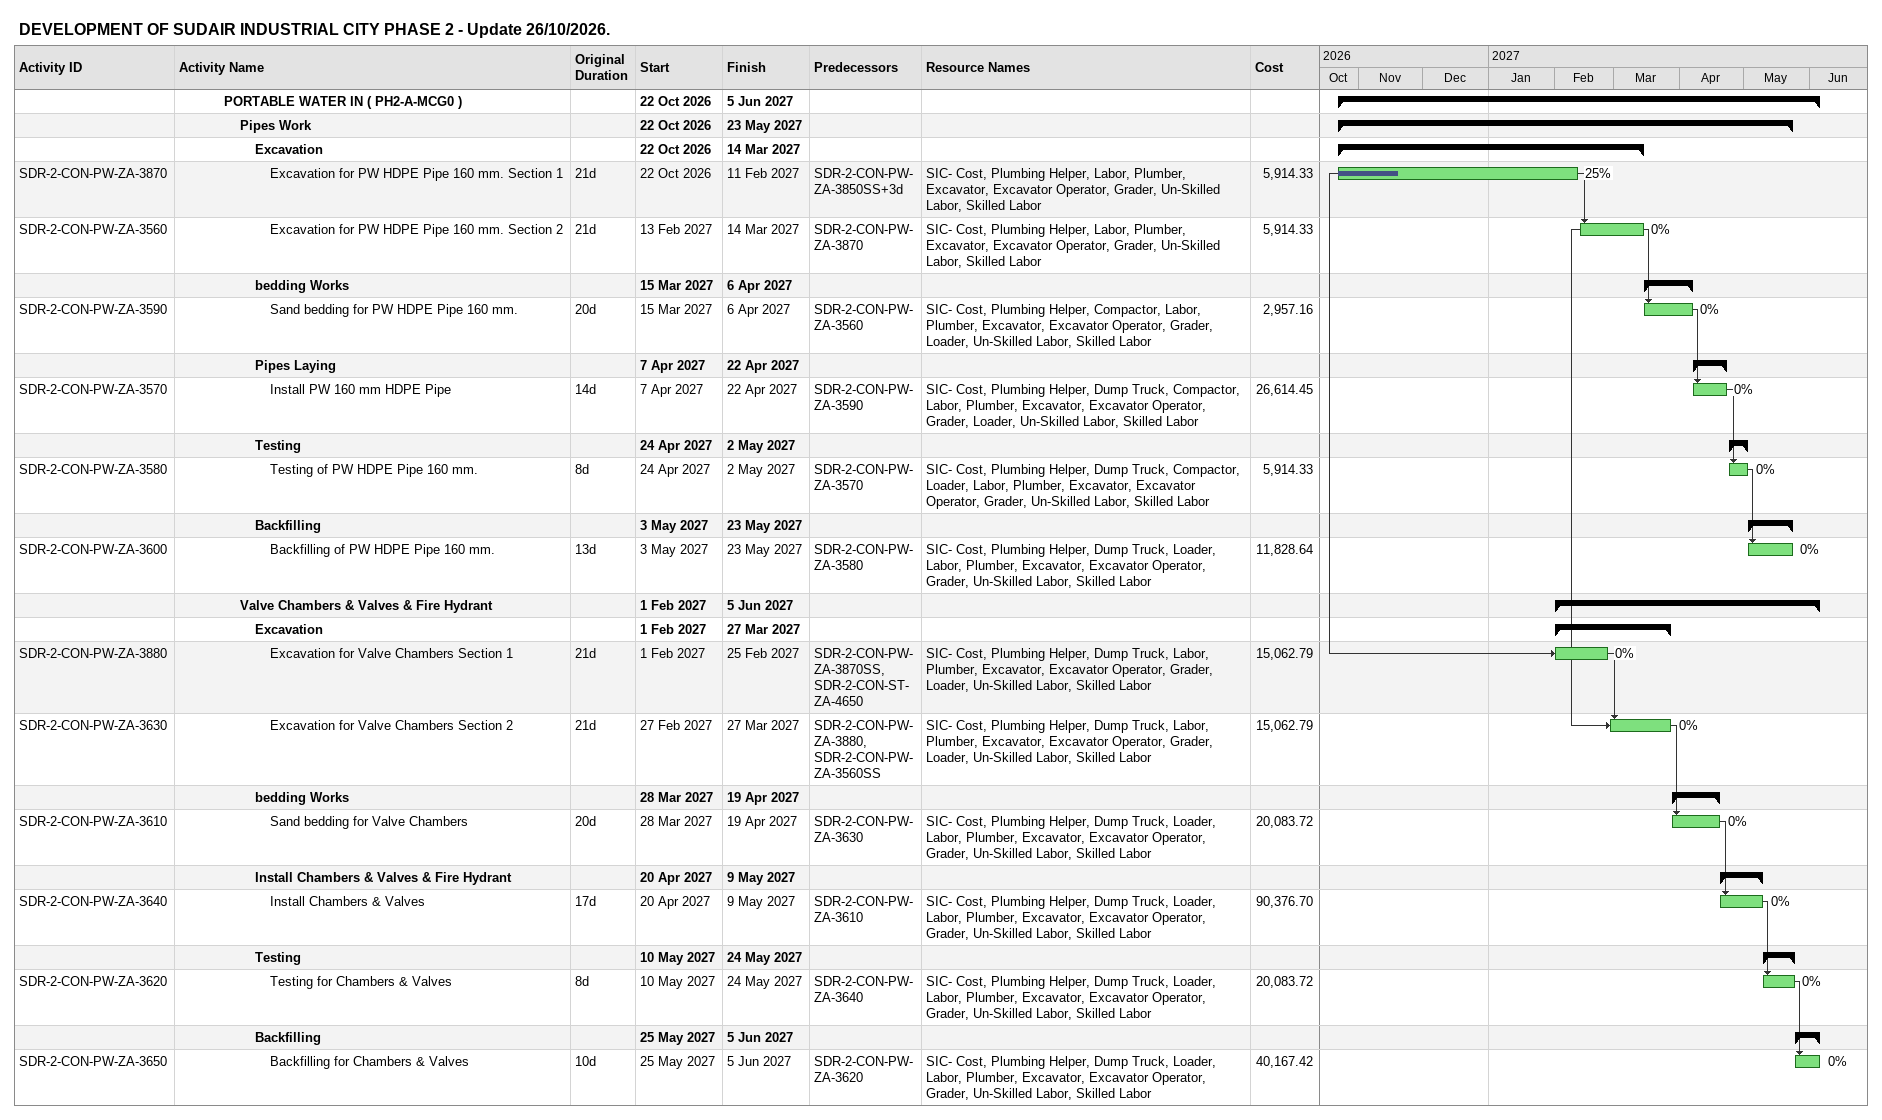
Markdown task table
DEVELOPMENT OF SUDAIR INDUSTRIAL CITY PHASE 2 - Update 26/10/2026.

| ID | Level | Task | Original duration | Start | Finish | Predecessors | Resources | % complete | Cost |
|---|---|---|---|---|---|---|---|---|---|
|  | 4 | **PORTABLE WATER IN ( PH2-A-MCG0 )** |  | 2026-10-22 | 2027-06-05 |  |  |  |  |
|  | 5 | **Pipes Work** |  | 2026-10-22 | 2027-05-23 |  |  |  |  |
|  | 6 | **Excavation** |  | 2026-10-22 | 2027-03-14 |  |  |  |  |
| SDR-2-CON-PW-ZA-3870 | 7 | Excavation for PW HDPE Pipe 160 mm. Section 1 | 21d | 2026-10-22 | 2027-02-11 | SDR-2-CON-PW-ZA-3850SS+3d | SIC- Cost, Plumbing Helper, Labor, Plumber, Excavator, Excavator Operator, Grader, Un-Skilled Labor, Skilled Labor | 25 | 5914.33 |
| SDR-2-CON-PW-ZA-3560 | 7 | Excavation for PW HDPE Pipe 160 mm. Section 2 | 21d | 2027-02-13 | 2027-03-14 | SDR-2-CON-PW-ZA-3870 | SIC- Cost, Plumbing Helper, Labor, Plumber, Excavator, Excavator Operator, Grader, Un-Skilled Labor, Skilled Labor | 0 | 5914.33 |
|  | 6 | **bedding Works** |  | 2027-03-15 | 2027-04-06 |  |  |  |  |
| SDR-2-CON-PW-ZA-3590 | 7 | Sand bedding for PW HDPE Pipe 160 mm. | 20d | 2027-03-15 | 2027-04-06 | SDR-2-CON-PW-ZA-3560 | SIC- Cost, Plumbing Helper, Compactor, Labor, Plumber, Excavator, Excavator Operator, Grader, Loader, Un-Skilled Labor, Skilled Labor | 0 | 2957.16 |
|  | 6 | **Pipes Laying** |  | 2027-04-07 | 2027-04-22 |  |  |  |  |
| SDR-2-CON-PW-ZA-3570 | 7 | Install PW 160 mm HDPE Pipe | 14d | 2027-04-07 | 2027-04-22 | SDR-2-CON-PW-ZA-3590 | SIC- Cost, Plumbing Helper, Dump Truck, Compactor, Labor, Plumber, Excavator, Excavator Operator, Grader, Loader, Un-Skilled Labor, Skilled Labor | 0 | 26614.45 |
|  | 6 | **Testing** |  | 2027-04-24 | 2027-05-02 |  |  |  |  |
| SDR-2-CON-PW-ZA-3580 | 7 | Testing of PW HDPE Pipe 160 mm. | 8d | 2027-04-24 | 2027-05-02 | SDR-2-CON-PW-ZA-3570 | SIC- Cost, Plumbing Helper, Dump Truck, Compactor, Loader, Labor, Plumber, Excavator, Excavator Operator, Grader, Un-Skilled Labor, Skilled Labor | 0 | 5914.33 |
|  | 6 | **Backfilling** |  | 2027-05-03 | 2027-05-23 |  |  |  |  |
| SDR-2-CON-PW-ZA-3600 | 7 | Backfilling of PW HDPE Pipe 160 mm. | 13d | 2027-05-03 | 2027-05-23 | SDR-2-CON-PW-ZA-3580 | SIC- Cost, Plumbing Helper, Dump Truck, Loader, Labor, Plumber, Excavator, Excavator Operator, Grader, Un-Skilled Labor, Skilled Labor | 0 | 11828.64 |
|  | 5 | **Valve Chambers & Valves & Fire Hydrant** |  | 2027-02-01 | 2027-06-05 |  |  |  |  |
|  | 6 | **Excavation** |  | 2027-02-01 | 2027-03-27 |  |  |  |  |
| SDR-2-CON-PW-ZA-3880 | 7 | Excavation for Valve Chambers Section 1 | 21d | 2027-02-01 | 2027-02-25 | SDR-2-CON-PW-ZA-3870SS, SDR-2-CON-ST-ZA-4650 | SIC- Cost, Plumbing Helper, Dump Truck, Labor, Plumber, Excavator, Excavator Operator, Grader, Loader, Un-Skilled Labor, Skilled Labor | 0 | 15062.79 |
| SDR-2-CON-PW-ZA-3630 | 7 | Excavation for Valve Chambers Section 2 | 21d | 2027-02-27 | 2027-03-27 | SDR-2-CON-PW-ZA-3880, SDR-2-CON-PW-ZA-3560SS | SIC- Cost, Plumbing Helper, Dump Truck, Labor, Plumber, Excavator, Excavator Operator, Grader, Loader, Un-Skilled Labor, Skilled Labor | 0 | 15062.79 |
|  | 6 | **bedding Works** |  | 2027-03-28 | 2027-04-19 |  |  |  |  |
| SDR-2-CON-PW-ZA-3610 | 7 | Sand bedding for Valve Chambers | 20d | 2027-03-28 | 2027-04-19 | SDR-2-CON-PW-ZA-3630 | SIC- Cost, Plumbing Helper, Dump Truck, Loader, Labor, Plumber, Excavator, Excavator Operator, Grader, Un-Skilled Labor, Skilled Labor | 0 | 20083.72 |
|  | 6 | **Install Chambers & Valves & Fire Hydrant** |  | 2027-04-20 | 2027-05-09 |  |  |  |  |
| SDR-2-CON-PW-ZA-3640 | 7 | Install Chambers & Valves | 17d | 2027-04-20 | 2027-05-09 | SDR-2-CON-PW-ZA-3610 | SIC- Cost, Plumbing Helper, Dump Truck, Loader, Labor, Plumber, Excavator, Excavator Operator, Grader, Un-Skilled Labor, Skilled Labor | 0 | 90376.70 |
|  | 6 | **Testing** |  | 2027-05-10 | 2027-05-24 |  |  |  |  |
| SDR-2-CON-PW-ZA-3620 | 7 | Testing for Chambers & Valves | 8d | 2027-05-10 | 2027-05-24 | SDR-2-CON-PW-ZA-3640 | SIC- Cost, Plumbing Helper, Dump Truck, Loader, Labor, Plumber, Excavator, Excavator Operator, Grader, Un-Skilled Labor, Skilled Labor | 0 | 20083.72 |
|  | 6 | **Backfilling** |  | 2027-05-25 | 2027-06-05 |  |  |  |  |
| SDR-2-CON-PW-ZA-3650 | 7 | Backfilling for Chambers & Valves | 10d | 2027-05-25 | 2027-06-05 | SDR-2-CON-PW-ZA-3620 | SIC- Cost, Plumbing Helper, Dump Truck, Loader, Labor, Plumber, Excavator, Excavator Operator, Grader, Un-Skilled Labor, Skilled Labor | 0 | 40167.42 |
